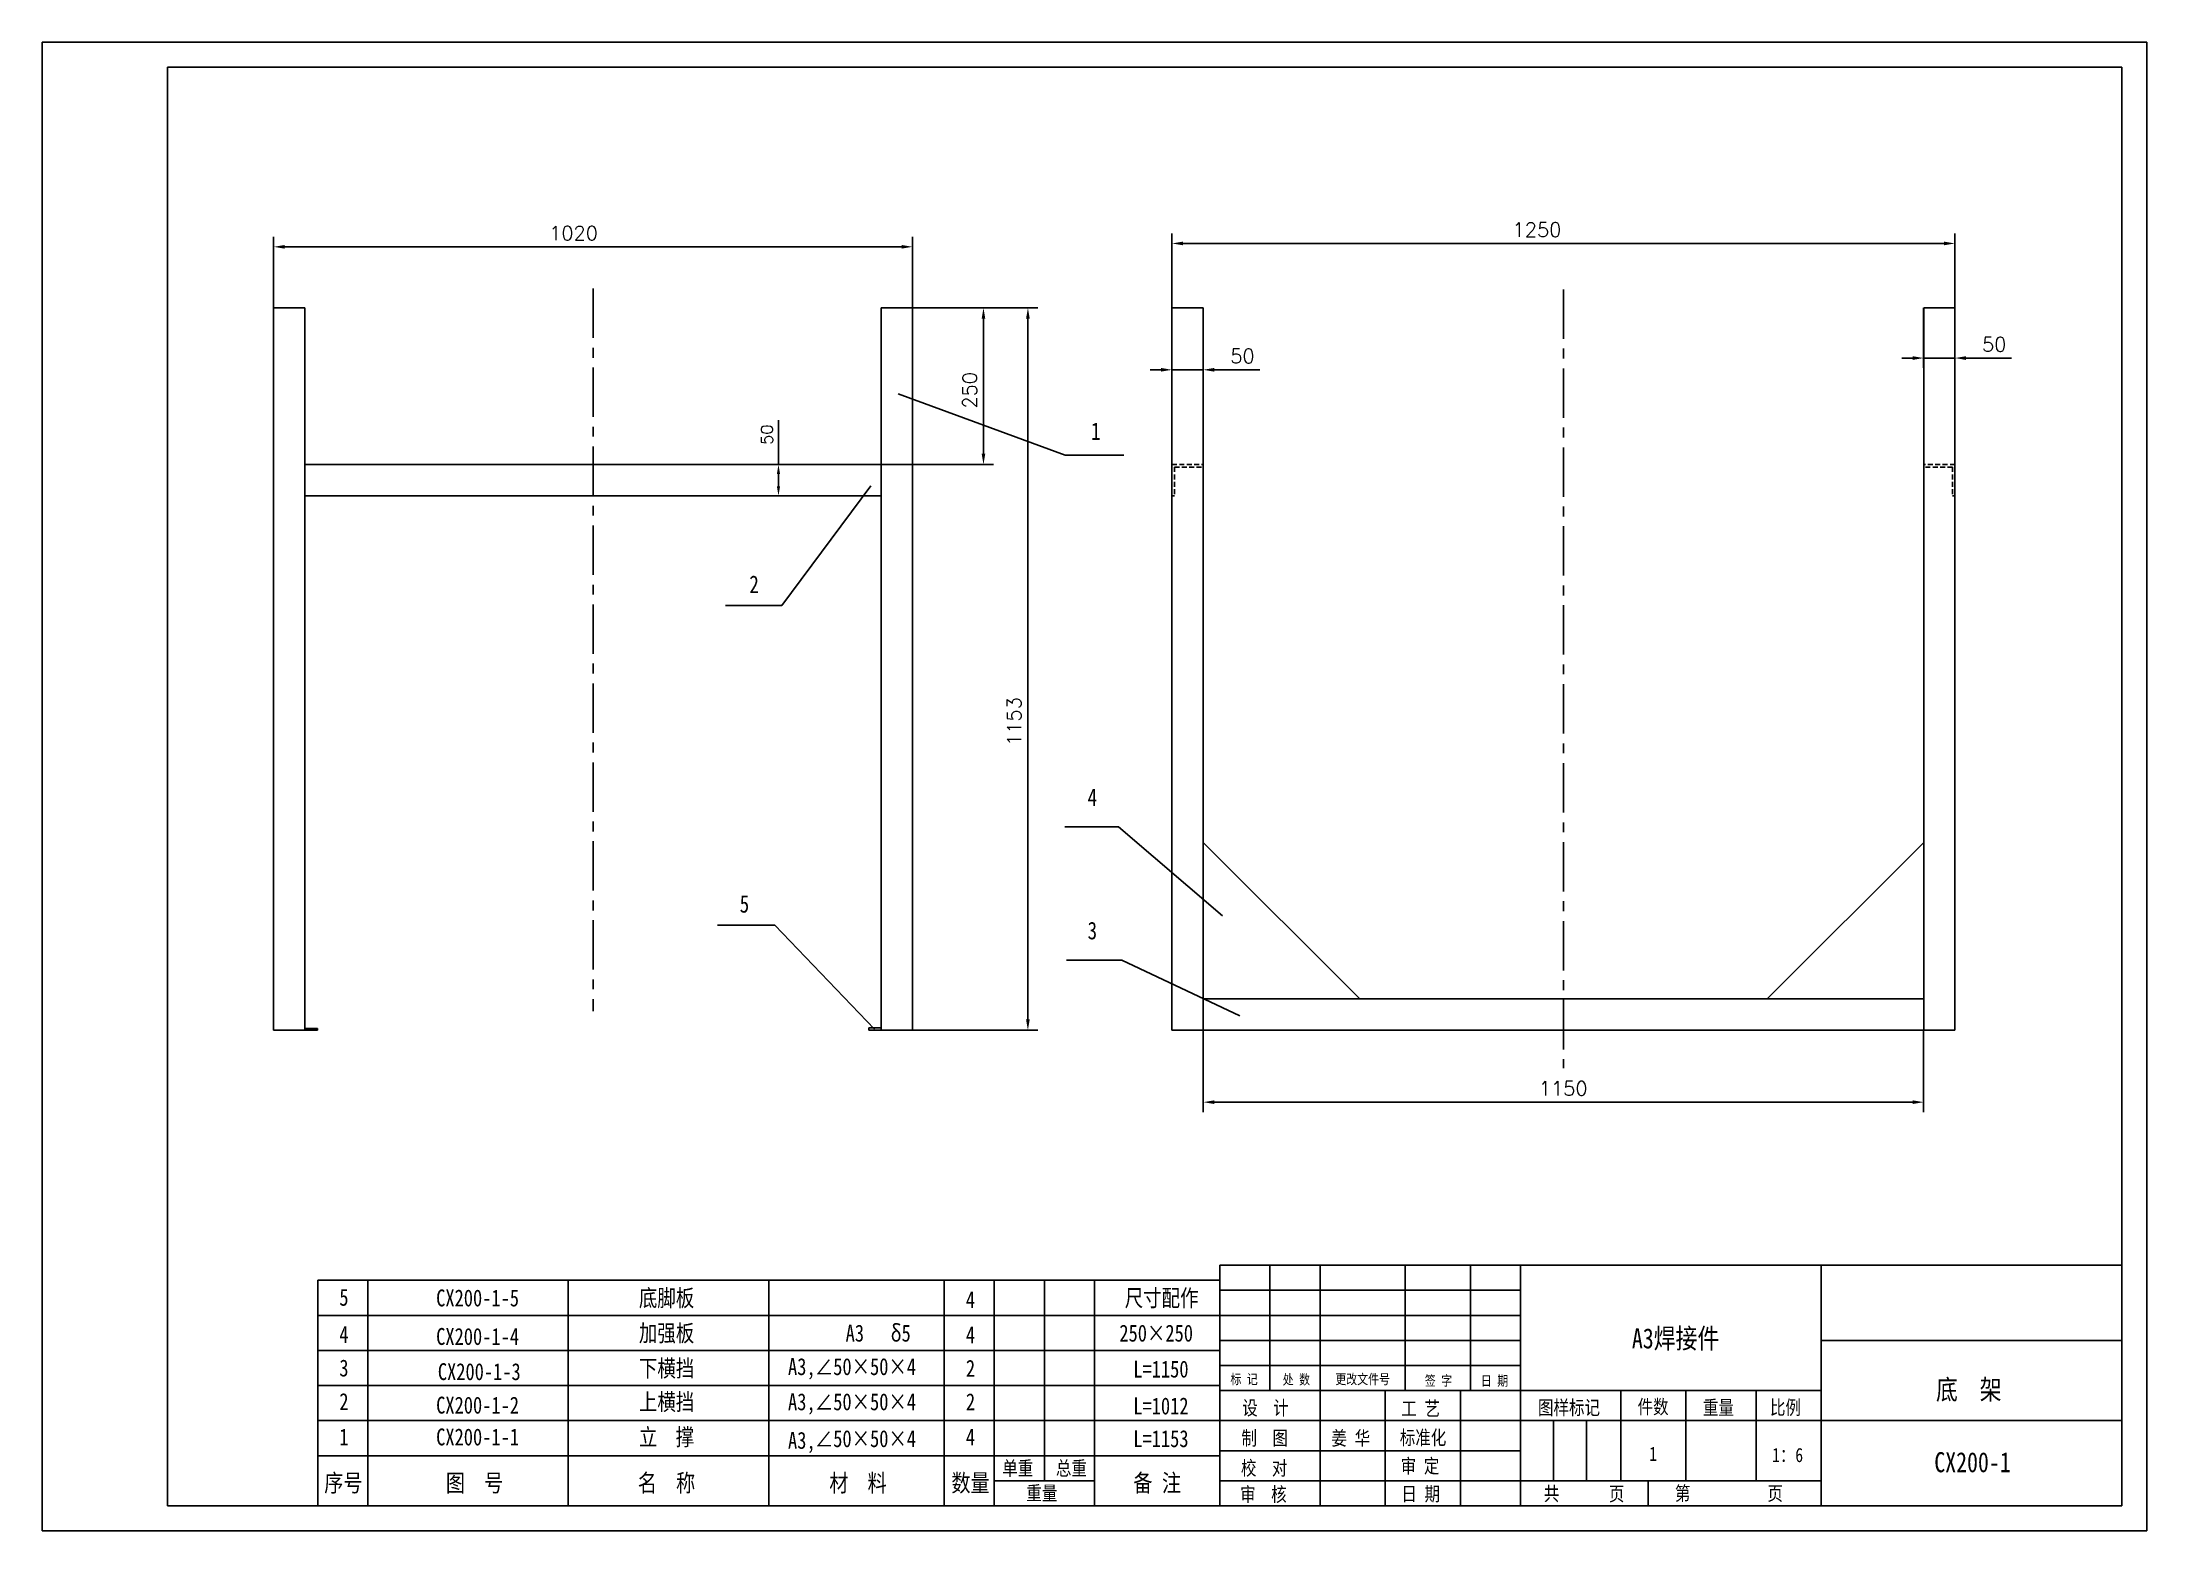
# Model space of a CAD drawing. Extents: x -2069 to 1291, y -1136 to 1240.
import ezdxf

# ---------------------------------------------------------------- set-up
doc = ezdxf.new("R2010")
doc.units = 0
doc.header["$LTSCALE"] = 10.5
doc.header["$MEASUREMENT"] = 0
doc.linetypes.add('CENTER', pattern=[2, 1.25, -0.25, 0.25, -0.25])
doc.linetypes.add('HIDDEN', pattern=[0.375, 0.25, -0.125])
doc.layers.get('0').update_dxf_attribs({"color": 2, "linetype": 'CONTINUOUS'})
doc.layers.get('DEFPOINTS').update_dxf_attribs({"linetype": 'CONTINUOUS'})
doc.layers.add('PART', color=3, linetype='CONTINUOUS')
doc.layers.add('SMPEN_THICK', color=7, linetype='CONTINUOUS')
doc.styles.add('HZDX', font='', dxfattribs={"width": 0.8, "height": 7.5})
doc.styles.get("Standard").update_dxf_attribs({"font": 'txt.shx', "height": 22.75, "bigfont": 'hzfs.shx'})
doc.styles.get('HZDX').set_extended_font_data('SimSun')
doc.dimstyles.get("Standard").update_dxf_attribs({"dimtxt": 0.18, "dimasz": 0.18, "dimexe": 0.18, "dimexo": 0.0625, "dimgap": 0.09, "dimtad": 0, "dimtih": 1, "dimtoh": 1, "dimdec": 4, "dimzin": 0, "dimdsep": 46, "dimtxsty": 'Standard', "dimcen": 0.09, "dimadec": 0, "dimazin": 0, "dimtfac": 1, "dimtdec": 4, "dimtofl": 0, "dimtmove": 0, "dimatfit": 3, "dimfxl": 1, "dimtolj": 1, "dimtzin": 0, "dimarcsym": 0})

# ---------------------------------------------------------------- blocks, each defined once
blk = doc.blocks.new('*D5')
at = {"color": 2, "linetype": 'ByBlock', "transparency": 16777216}
for p, q in [((-679.7, 816.3), (-479.9, 816.3)), ((-495.6, 798.8), (-495.6, -319.2)), ((-679.7, -336.7), (-479.9, -336.7))]:
    blk.add_line(p, q, dxfattribs=at)
for points in [[(-498.6, 798.8), (-492.7, 798.8), (-495.6, 816.3)], [(-498.6, -319.2), (-492.7, -319.2), (-495.6, -336.7)]]:
    blk.add_solid(points, dxfattribs=at)
at = {"layer": 'DEFPOINTS', "color": 0, "linetype": 'ByBlock', "transparency": 16777216}
for p in [(-679.7, 816.3), (-679.7, -336.7), (-495.6, -336.7)]:
    blk.add_point(p, dxfattribs=at)
at = {"color": 2, "linetype": 'ByBlock', "transparency": 16777216, "insert": (-517.5, 156), "char_height": 22.75, "attachment_point": 5, "rotation": 90}
blk.add_mtext('\\A1;1153', dxfattribs=at)
blk = doc.blocks.new('*D6')
at = {"color": 2, "linetype": 'ByBlock', "transparency": 16777216}
for p, q in [((-1699.7, 816.3), (-1699.7, 929.4)), ((-697.2, 913.7), (-1682.2, 913.7)), ((-679.7, 816.3), (-679.7, 929.4))]:
    blk.add_line(p, q, dxfattribs=at)
for points in [[(-1682.2, 916.6), (-1682.2, 910.8), (-1699.7, 913.7)], [(-697.2, 916.6), (-697.2, 910.8), (-679.7, 913.7)]]:
    blk.add_solid(points, dxfattribs=at)
at = {"layer": 'DEFPOINTS', "color": 0, "linetype": 'ByBlock', "transparency": 16777216}
for p in [(-1699.7, 913.7), (-1699.7, 816.3), (-679.7, 816.3)]:
    blk.add_point(p, dxfattribs=at)
at = {"color": 2, "linetype": 'ByBlock', "transparency": 16777216, "insert": (-1221, 935.5), "char_height": 22.75, "attachment_point": 5}
blk.add_mtext('\\A1;1020', dxfattribs=at)
blk = doc.blocks.new('*D7')
at = {"color": 2, "linetype": 'ByBlock', "transparency": 16777216}
for p, q in [((-265.7, 816.3), (-265.7, 934.9)), ((966.8, 919.1), (-248.2, 919.1)), ((984.3, 816.3), (984.3, 934.9))]:
    blk.add_line(p, q, dxfattribs=at)
for points in [[(-248.2, 922), (-248.2, 916.2), (-265.7, 919.1)], [(966.8, 922), (966.8, 916.2), (984.3, 919.1)]]:
    blk.add_solid(points, dxfattribs=at)
at = {"layer": 'DEFPOINTS', "color": 0, "linetype": 'ByBlock', "transparency": 16777216}
for p in [(-265.7, 919.1), (-265.7, 816.3), (984.3, 816.3)]:
    blk.add_point(p, dxfattribs=at)
at = {"color": 2, "linetype": 'ByBlock', "transparency": 16777216, "insert": (317, 941), "char_height": 22.75, "attachment_point": 5}
blk.add_mtext('\\A1;1250', dxfattribs=at)
blk = doc.blocks.new('*D8')
at = {"color": 2, "linetype": 'ByBlock', "transparency": 16777216}
for p, q in [((-679.7, 816.3), (-550.8, 816.3)), ((-566.5, 798.8), (-566.5, 583.8)), ((-729.7, 566.3), (-550.8, 566.3))]:
    blk.add_line(p, q, dxfattribs=at)
for points in [[(-569.5, 798.8), (-563.6, 798.8), (-566.5, 816.3)], [(-569.5, 583.8), (-563.6, 583.8), (-566.5, 566.3)]]:
    blk.add_solid(points, dxfattribs=at)
at = {"layer": 'DEFPOINTS', "color": 0, "linetype": 'ByBlock', "transparency": 16777216}
for p in [(-679.7, 816.3), (-729.7, 566.3), (-566.5, 566.3)]:
    blk.add_point(p, dxfattribs=at)
at = {"color": 2, "linetype": 'ByBlock', "transparency": 16777216, "insert": (-588.4, 684.7), "char_height": 22.75, "attachment_point": 5, "rotation": 90}
blk.add_mtext('\\A1;250', dxfattribs=at)
blk = doc.blocks.new('*D9')
at = {"color": 2, "linetype": 'ByBlock', "transparency": 16777216}
for p, q in [((-265.7, 816.3), (-265.7, 701.7)), ((-215.7, 816.3), (-215.7, 701.7)), ((-283.2, 717.4), (-300.7, 717.4)), ((-265.7, 717.4), (-215.7, 717.4)), ((-198.2, 717.4), (-125.5, 717.4))]:
    blk.add_line(p, q, dxfattribs=at)
for points in [[(-283.2, 720.4), (-283.2, 714.5), (-265.7, 717.4)], [(-198.2, 720.4), (-198.2, 714.5), (-215.7, 717.4)]]:
    blk.add_solid(points, dxfattribs=at)
at = {"layer": 'DEFPOINTS', "color": 0, "linetype": 'ByBlock', "transparency": 16777216}
for p in [(-265.7, 816.3), (-215.7, 816.3), (-215.7, 717.4)]:
    blk.add_point(p, dxfattribs=at)
at = {"color": 2, "linetype": 'ByBlock', "transparency": 16777216, "insert": (-153.1, 739.3), "char_height": 22.75, "attachment_point": 5}
blk.add_mtext('\\A1;50', dxfattribs=at)
blk = doc.blocks.new('*D10')
at = {"color": 2, "linetype": 'ByBlock', "transparency": 16777216}
for p, q in [((934.3, 816.3), (934.3, 720.4)), ((984.3, 816.3), (984.3, 720.4)), ((916.8, 736.2), (899.3, 736.2)), ((934.3, 736.2), (984.3, 736.2)), ((1001.8, 736.2), (1074.5, 736.2))]:
    blk.add_line(p, q, dxfattribs=at)
for points in [[(916.8, 739.1), (916.8, 733.2), (934.3, 736.2)], [(1001.8, 739.1), (1001.8, 733.2), (984.3, 736.2)]]:
    blk.add_solid(points, dxfattribs=at)
at = {"layer": 'DEFPOINTS', "color": 0, "linetype": 'ByBlock', "transparency": 16777216}
for p in [(934.3, 816.3), (984.3, 816.3), (984.3, 736.2)]:
    blk.add_point(p, dxfattribs=at)
at = {"color": 2, "linetype": 'ByBlock', "transparency": 16777216, "insert": (1046.9, 758), "char_height": 22.75, "attachment_point": 5}
blk.add_mtext('\\A1;50', dxfattribs=at)
blk = doc.blocks.new('*D11')
at = {"color": 2, "linetype": 'ByBlock', "transparency": 16777216}
for p, q in [((-893.8, 566.3), (-893.8, 636.9)), ((-729.7, 566.3), (-907.3, 566.3)), ((-893.8, 531.3), (-893.8, 551.3)), ((-729.7, 516.3), (-907.3, 516.3))]:
    blk.add_line(p, q, dxfattribs=at)
for points in [[(-896.3, 551.3), (-891.3, 551.3), (-893.8, 566.3)], [(-896.3, 531.3), (-891.3, 531.3), (-893.8, 516.3)]]:
    blk.add_solid(points, dxfattribs=at)
at = {"layer": 'DEFPOINTS', "color": 0, "linetype": 'ByBlock', "transparency": 16777216}
for p in [(-729.7, 566.3), (-893.8, 516.3), (-729.7, 516.3)]:
    blk.add_point(p, dxfattribs=at)
at = {"color": 2, "linetype": 'ByBlock', "transparency": 16777216, "insert": (-912.2, 613.9), "char_height": 18.75, "attachment_point": 5, "rotation": 90}
blk.add_mtext('\\A1;50', dxfattribs=at)
blk = doc.blocks.new('*D12')
at = {"color": 2, "linetype": 'ByBlock', "transparency": 16777216}
for p, q in [((-215.7, -336.7), (-215.7, -467.2)), ((934.3, -336.7), (934.3, -467.2)), ((916.8, -451.4), (-198.2, -451.4))]:
    blk.add_line(p, q, dxfattribs=at)
for points in [[(-198.2, -448.5), (-198.2, -454.3), (-215.7, -451.4)], [(916.8, -448.5), (916.8, -454.3), (934.3, -451.4)]]:
    blk.add_solid(points, dxfattribs=at)
at = {"layer": 'DEFPOINTS', "color": 0, "linetype": 'ByBlock', "transparency": 16777216}
for p in [(-215.7, -336.7), (934.3, -336.7), (-215.7, -451.4)]:
    blk.add_point(p, dxfattribs=at)
at = {"color": 2, "linetype": 'ByBlock', "transparency": 16777216, "insert": (358.9, -429.5), "char_height": 22.75, "attachment_point": 5}
blk.add_mtext('\\A1;1150', dxfattribs=at)

msp = doc.modelspace()

# ---------------------------------------------------------------- linework, layer by layer
at = {"layer": 'PART', "color": 6, "linetype": 'Continuous'}
for p, q in [((-2069.31089, 1240.40555), (1290.68911, 1240.40555)), ((-2069.31089, 1240.40555), (-2069.31089, -1135.59443)), ((1290.68911, 1240.40555), (1290.68911, -1135.59443)), ((1290.68911, -1135.59443), (-2069.31089, -1135.59443))]:
    msp.add_line(p, q, dxfattribs=at)
at = {"layer": 'PART', "color": 5, "linetype": 'Continuous'}
for p, q in [((-1869.31089, 1200.40555), (1250.68911, 1200.40555)), ((1250.68911, 1200.40555), (1250.68911, -1095.59443)), ((-1629.31089, -735.59443), (-1629.31089, -1095.59443)), ((-189.31089, -711.59443), (-189.31089, -1095.59443)), ((1250.68911, -1095.59443), (-1869.31089, -1095.59443))]:
    msp.add_line(p, q, dxfattribs=at)
at = {"layer": 'PART', "linetype": 'Continuous'}
for p, q in [((-189.31089, -735.59443), (-1629.31089, -735.59443)), ((-1549.31089, -735.59443), (-1549.31089, -1095.59443)), ((-1229.31089, -735.59443), (-1229.31089, -1095.59443)), ((-909.31089, -735.59443), (-909.31089, -1095.59443)), ((-629.31089, -735.59443), (-629.31089, -1095.59443)), ((-549.31089, -735.59443), (-549.31089, -1095.59443)), ((-469.31089, -735.59443), (-469.31089, -1055.59443)), ((-389.31089, -735.59443), (-389.31089, -1095.59443)), ((1250.68911, -711.59443), (-189.31089, -711.59443)), ((-109.31089, -711.59443), (-109.31089, -911.59443)), ((-29.31089, -711.59443), (-29.31089, -1095.59443)), ((106.68911, -711.59443), (106.68911, -911.59443)), ((210.68911, -711.59443), (210.68911, -911.59443)), ((290.68911, -711.59443), (290.68911, -1095.59443)), ((770.68911, -711.59443), (770.68911, -1095.59443)), ((-189.31089, -791.59443), (-1629.31089, -791.59443)), ((1250.68911, -831.59443), (770.68911, -831.59443)), ((-189.31089, -847.59443), (-1629.31089, -847.59443)), ((-189.31089, -903.59443), (-1629.31089, -903.59443)), ((74.68911, -911.59443), (74.68911, -1095.59443)), ((194.68911, -911.59443), (194.68911, -1095.59443)), ((450.68911, -911.59443), (450.68911, -1055.59443)), ((554.68911, -911.59443), (554.68911, -1055.59443)), ((666.68911, -911.59443), (666.68911, -1055.59443)), ((-189.31089, -959.59443), (-1629.31089, -959.59443)), ((343.48911, -959.59443), (343.48911, -1055.59443)), ((396.28911, -959.59443), (396.28911, -1055.59443)), ((1250.68911, -959.59443), (770.68911, -959.59443)), ((-189.31089, -1015.59443), (-1629.31089, -1015.59443)), ((-389.31089, -1055.59443), (-549.31089, -1055.59443)), ((494.51132, -1055.59443), (494.51132, -1095.59443))]:
    msp.add_line(p, q, dxfattribs=at)
at = {"layer": 'SMPEN_THICK', "color": 5}
msp.add_line((-1869.31089, -1095.59443), (-1869.31089, 1200.40555), dxfattribs=at)
at = {"layer": 'SMPEN_THICK', "color": 7, "linetype": 'CENTER', "ltscale": 6}
for p, q in [((-1189.65289, 846.9693), (-1189.65289, -306.40796)), ((359.33113, 845.68981), (359.33113, -397.03056))]:
    msp.add_line(p, q, dxfattribs=at)
at = {"layer": 'SMPEN_THICK', "color": 4}
for p, q in [((-1699.65289, 816.27363), (-1699.65289, -336.72637)), ((-1649.65289, 816.27363), (-1699.65289, 816.27363)), ((-1649.65289, 816.27363), (-1649.65289, -336.72637)), ((-729.65289, 816.27363), (-729.65289, -336.72637)), ((-679.65289, 816.27363), (-729.65289, 816.27363)), ((-679.65289, 816.27363), (-679.65289, -336.72637)), ((-265.66887, 816.27363), (-265.66887, -336.72637)), ((-215.66887, 816.27363), (-265.66887, 816.27363)), ((-215.66887, 816.27363), (-215.66887, -336.72637)), ((934.33113, 816.27363), (934.33113, -336.72637)), ((984.33113, 816.27363), (934.33113, 816.27363)), ((984.33113, 816.27363), (984.33113, -336.72637)), ((-729.65289, 566.27363), (-1649.65289, 566.27363)), ((-1649.65289, 516.27363), (-729.65289, 516.27363)), ((-215.66887, -36.72637), (34.33113, -286.72637)), ((934.33113, -36.72637), (684.33113, -286.72637)), ((-215.66887, -286.72637), (934.33113, -286.72637)), ((-1649.65289, -333.72637), (-1629.65289, -333.72637)), ((-1629.65289, -333.72637), (-1629.65289, -336.72637)), ((-749.65289, -332.72637), (-729.65289, -332.72637)), ((-749.65289, -332.72637), (-749.65289, -336.72637)), ((-1699.65289, -336.72637), (-1629.65289, -336.72637)), ((-749.65289, -336.72637), (-679.65289, -336.72637)), ((-265.66887, -336.72637), (984.33113, -336.72637))]:
    msp.add_line(p, q, dxfattribs=at)
at = {"layer": 'SMPEN_THICK'}
for p, q in [((-702.89979, 679.28166), (-436.09854, 581.1637)), ((-436.09854, 581.1637), (-342.69811, 581.1637)), ((-746.53314, 532.10472), (-888.34153, 341.31979)), ((-888.34153, 341.31979), (-978.44857, 341.31979)), ((-350.92089, -12.05407), (-436.89864, -12.05407)), ((-184.75372, -153.78001), (-350.92089, -12.05407)), ((-899.4826, -168.98794), (-991.14117, -168.98794)), ((-740.4524, -334.83187), (-899.4826, -168.98794)), ((-345.55624, -224.53564), (-433.77772, -224.53564)), ((-157.09201, -313.83896), (-345.55624, -224.53564)), ((290.68911, -751.59443), (-189.31089, -751.59443)), ((290.68911, -791.59443), (-189.31089, -791.59443)), ((290.68911, -831.59443), (-189.31089, -831.59443)), ((290.68911, -871.59443), (-189.31089, -871.59443)), ((770.68911, -911.59443), (-189.31089, -911.59443)), ((770.68911, -959.59443), (-189.31089, -959.59443)), ((290.68911, -1007.59443), (-189.31089, -1007.59443)), ((770.68911, -1055.59443), (-189.31089, -1055.59443))]:
    msp.add_line(p, q, dxfattribs=at)
at = {"layer": 'SMPEN_THICK', "color": 7, "linetype": 'HIDDEN', "ltscale": 3}
for p, q in [((-265.66887, 566.27363), (-215.66887, 566.27363)), ((-261.66887, 562.27363), (-215.66887, 562.27363)), ((-261.66887, 562.27363), (-261.66887, 516.27363)), ((984.33113, 566.27363), (934.33113, 566.27363)), ((980.33113, 562.27363), (934.33113, 562.27363)), ((980.33113, 562.27363), (980.33113, 516.27363)), ((-265.66887, 516.27363), (-261.66887, 516.27363)), ((984.33113, 516.27363), (980.33113, 516.27363))]:
    msp.add_line(p, q, dxfattribs=at)

# ---------------------------------------------------------------- texts
at = {"layer": 'SMPEN_THICK', "style": 'HZDX', "width": 0.8}
for s, height, p in [('1', 28, (-394.9197, 605.43718)), ('2', 28, (-940.3366, 361.17962)), ('4', 28, (-400.37387, 21.09368)), ('5', 28, (-955.7682, -148.81762)), ('3', 28, (-400.37387, -191.49524)), ('5', 27, (-1594.83689, -776.25391)), ('CX200-1-5', 27, (-1440.22611, -777.33184)), ('底脚板', 27, (-1116.61499, -777.33185)), ('4', 27, (-594.58438, -780.00476)), ('尺寸配作', 27, (-341.05847, -777.33185)), ('加强板', 27, (-1116.61499, -833.4631)), ('δ5', 27, (-714.77695, -833.46309)), ('4', 27, (-1594.83689, -835.5138)), ('CX200-1-4', 27, (-1440.22611, -838.80893)), ('A3', 27, (-786.59968, -833.46309)), ('4', 27, (-594.58438, -836.13602)), ('250×250', 27, (-349.62568, -833.46309)), ('A3焊接件', 32, (468.56015, -844.30498)), ('3', 27, (-1594.83689, -889.12989)), ('CX200-1-3', 27, (-1437.55164, -894.94019)), ('下横挡', 27, (-1116.61499, -889.59436)), ('A3,', 27, (-878.58698, -886.92144)), ('∠50×50×4', 27, (-835.79543, -886.92144)), ('2', 27, (-594.58438, -889.59436)), ('L=1150', 27, (-327.35231, -890.86001)), ('标 记', 16, (-172.3763, -901.43014)), ('处 数', 16, (-88.83868, -901.94254)), ('更改文件号', 16, (-4.92263, -901.42299)), ('签 字', 16, (137.98925, -903.85612)), ('日 期', 16, (227.49986, -904.03038)), ('底  架', 32, (953.98119, -926.06995)), ('2', 27, (-1594.83689, -942.74597)), ('CX200-1-2', 27, (-1440.22611, -948.39853)), ('上横挡', 27, (-1116.61499, -943.0527)), ('A3,', 27, (-878.58698, -943.0527)), ('∠50×50×4', 27, (-835.79543, -943.0527)), ('2', 27, (-594.58438, -943.0527)), ('L=1012', 27, (-327.35231, -949.69317)), ('设  计', 22.68, (-153.5245, -950.64203)), ('工 艺', 22.68, (100.40943, -951.67691)), ('图样标记', 22.68, (318.66555, -950.09048)), ('件数', 22.68, (477.63349, -948.9015)), ('重量', 22.68, (581.88215, -950.087)), ('比例', 22.68, (688.96691, -949.9391)), ('1', 27, (-1594.83689, -999.18395)), ('CX200-1-1', 27, (-1440.22611, -999.18395)), ('立  撑', 27, (-1116.61499, -999.18395)), ('4', 27, (-594.58438, -999.18395)), ('制  图', 22.68, (-154.71055, -998.89761)), ('姜 华', 22.68, (-11.07387, -998.89761)), ('标准化', 22.68, (98.0373, -998.00644)), ('A3,', 27, (-878.58698, -1004.52979)), ('∠50×50×4', 27, (-835.79543, -1001.85687)), ('L=1153', 27, (-327.35231, -1001.85687)), ('1', 22.68, (496.19247, -1023.96668)), ('1：6', 22.68, (692.37022, -1025.84602)), ('序号', 28, (-1618.90714, -1072.95647)), ('名  称', 28, (-1118.24598, -1072.95647)), ('材  料', 28, (-812.62925, -1072.95647)), ('数量', 28, (-617.75333, -1072.95647)), ('单重', 22.68, (-536.6403, -1046.88891)), ('总重', 22.68, (-450.93993, -1046.88891)), ('备 注', 28, (-327.42891, -1072.95647)), ('校  对', 22.68, (-155.52554, -1046.7282)), ('审 定', 22.68, (99.37133, -1043.29988)), ('CX200-1', 32, (951.34357, -1041.9685)), ('图  号', 28, (-1424.74047, -1072.95647)), ('重量', 22.68, (-498.13724, -1086.6109)), ('审  核', 22.68, (-156.7116, -1088.59109)), ('日 期', 22.68, (100.45941, -1087.75331)), ('共', 22.68, (327.8892, -1087.33759)), ('页', 22.68, (431.95303, -1087.85639)), ('第', 22.68, (537.23035, -1087.04179)), ('页', 22.68, (684.95308, -1087.04179))]:
    msp.add_text(s, height=height, dxfattribs=at).set_placement(p)

# ---------------------------------------------------------------- dimensions: what is measured, and where the dimension line sits
at = {"layer": 'SMPEN_THICK'}
for base, p1, p2, picture, middle in [((-1699.65289, 913.67458), (-679.65289, 816.27363), (-1699.65289, 816.27363), '*D6', (-1221.04584, 913.67458)), ((-265.66887, 919.12557), (984.33113, 816.27363), (-265.66887, 816.27363), '*D7', (317.02983, 919.12557)), ((-215.66887, 717.43865), (-265.66887, 816.27363), (-215.66887, 816.27363), '*D9', (-153.10637, 717.43865)), ((984.33113, 736.15931), (934.33113, 816.27363), (984.33113, 816.27363), '*D10', (1046.89363, 736.15931)), ((-215.66887, -451.40281), (934.33113, -336.72637), (-215.66887, -336.72637), '*D12', (358.89443, -451.40281))]:
    dim = msp.add_linear_dim(base=base, p1=p1, p2=p2, dimstyle='Standard', override={"dimscale": 7, "dimtxt": 5, "dimasz": 2.5, "dimexe": 2.25, "dimexo": 0, "dimgap": 1.5, "dimtad": 1, "dimtih": 0, "dimtoh": 0, "dimzin": 8, "dimclrd": 2, "dimclre": 2, "dimclrt": 2, "dimtm": 0.115, "dimtfac": 0.66667, "dimtofl": 1, "dimatfit": 2, "dimtvp": 5, "dimtzin": 8}, dxfattribs=at)
    dim.commit()
    dim.dimension.update_dxf_attribs({"geometry": picture, "text_midpoint": middle, "dimtype": 160})
for base, p1, p2, override, picture, middle in [((-566.54556, 566.27363), (-679.65289, 816.27363), (-729.65289, 566.27363), {"dimscale": 7, "dimtxt": 5, "dimasz": 2.5, "dimexe": 2.25, "dimexo": 0, "dimgap": 1.5, "dimtad": 1, "dimtih": 0, "dimtoh": 0, "dimzin": 8, "dimclrd": 2, "dimclre": 2, "dimclrt": 2, "dimtm": 0.115, "dimtfac": 0.66667, "dimtofl": 1, "dimatfit": 2, "dimtvp": 5, "dimtzin": 8}, '*D8', (-566.54556, 684.73266)), ((-495.64136, -336.72637), (-679.65289, 816.27363), (-679.65289, -336.72637), {"dimscale": 7, "dimtxt": 5, "dimasz": 2.5, "dimexe": 2.25, "dimexo": 0, "dimgap": 1.5, "dimtad": 1, "dimtih": 0, "dimtoh": 0, "dimzin": 8, "dimclrd": 2, "dimclre": 2, "dimclrt": 2, "dimtm": 0.115, "dimtfac": 0.66667, "dimtofl": 1, "dimatfit": 2, "dimtvp": 5, "dimtzin": 8}, '*D5', (-495.64136, 155.98586)), ((-893.7957, 516.27363), (-729.65289, 566.27363), (-729.65289, 516.27363), {"dimscale": 6, "dimtxt": 5, "dimasz": 2.5, "dimexe": 2.25, "dimexo": 0, "dimgap": 1.5, "dimtad": 1, "dimtih": 0, "dimtoh": 0, "dimzin": 8, "dimclrd": 2, "dimclre": 2, "dimclrt": 2, "dimtm": 0.115, "dimtfac": 0.66667, "dimtofl": 1, "dimatfit": 2, "dimtvp": 5, "dimtzin": 8}, '*D11', (-893.7957, 613.86969))]:
    dim = msp.add_linear_dim(base=base, p1=p1, p2=p2, angle=90, dimstyle='Standard', override=override, dxfattribs=at)
    dim.commit()
    dim.dimension.update_dxf_attribs({"geometry": picture, "text_midpoint": middle, "dimtype": 160})

doc.saveas('drawing.dxf')
